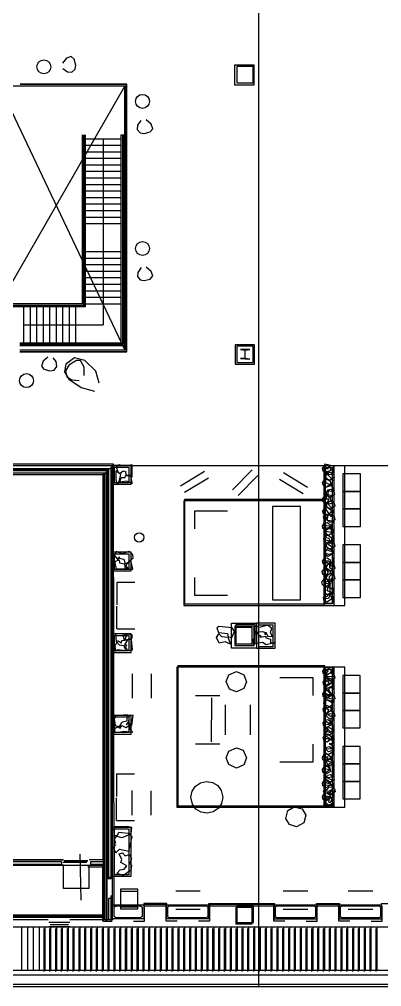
# Model space of a CAD drawing. Header units: millimetres. Extents: x -159023 to 210250, y 0 to 148500.
# Drawn here: x 62057 to 77614, y 29889 to 71373 of the extents above; entities that cross this region are included whole.
import ezdxf

# ---------------------------------------------------------------- set-up
doc = ezdxf.new("R2010")
doc.units = ezdxf.units.MM
doc.layers.add('CONTROL_SIMPLIFIED', color=7, linetype='Continuous')

msp = doc.modelspace()

# ---------------------------------------------------------------- linework, layer by layer
at = {"layer": 'CONTROL_SIMPLIFIED'}
for p, q in [((71400, 69350, 0), (71400, 68650, 0)), ((72100, 69350, 0), (71400, 69350, 0)), ((72100, 68650, 0), (72100, 69350, 0)), ((66580, 57200, 0), (61200, 68505, 0)), ((61201, 59170, 0), (66580, 68505, 0)), ((71400, 68650, 0), (72100, 68650, 0)), ((64885, 66255, 0), (66435, 66255, 0)), ((65660, 66206, 0), (65660, 58270, 0)), ((62250, 57495, 0), (62250, 59045, 0)), ((62530, 57495, 0), (62530, 59045, 0)), ((62810, 57495, 0), (62810, 59045, 0)), ((63090, 57495, 0), (63090, 59045, 0)), ((63370, 57495, 0), (63370, 59045, 0)), ((63650, 57495, 0), (63650, 59045, 0)), ((63930, 57495, 0), (63930, 59045, 0)), ((64210, 57495, 0), (64210, 59045, 0)), ((64490, 57495, 0), (64490, 59045, 0)), ((62285, 58270, 0), (65660, 58270, 0)), ((68975, 51371, 0), (70002, 51993, 0)), ((71205, 51198, 0), (72054, 52047, 0)), ((73400, 51933, 0), (74427, 51311, 0)), ((76699, 51877, 0), (75949, 51877, 0)), ((75949, 51877, 0), (75950, 51127, 0)), ((76700, 51127, 0), (76699, 51877, 0)), ((70178, 51702, 0), (69152, 51080, 0)), ((72294, 51807, 0), (71446, 50958, 0)), ((74250, 51020, 0), (73224, 51642, 0)), ((76699, 51127, 0), (75949, 51127, 0)), ((75949, 51127, 0), (75949, 50377, 0)), ((75950, 51127, 0), (76700, 51127, 0)), ((76699, 50377, 0), (76699, 51127, 0)), ((75125, 50730, 0), (69125, 50730, 0)), ((69125, 50730, 0), (69125, 46230, 0)), ((69576, 50280, 0), (69576, 49525, 0)), ((71000, 50280, 0), (69576, 50280, 0)), ((72925, 50480, 0), (72925, 46480, 0)), ((74125, 50480, 0), (72925, 50480, 0)), ((74125, 46480, 0), (74125, 50480, 0)), ((75949, 50377, 0), (76699, 50377, 0)), ((76699, 50377, 0), (75949, 50377, 0)), ((75949, 50377, 0), (75950, 49627, 0)), ((76700, 49627, 0), (76699, 50377, 0)), ((75950, 49627, 0), (76700, 49627, 0)), ((75950, 48834, 0), (75949, 48084, 0)), ((76700, 48834, 0), (75950, 48834, 0)), ((76699, 48084, 0), (76700, 48834, 0)), ((75949, 48084, 0), (75949, 47334, 0)), ((76699, 48084, 0), (75949, 48084, 0)), ((75949, 48084, 0), (76699, 48084, 0)), ((76699, 47334, 0), (76699, 48084, 0)), ((69576, 47435, 0), (69576, 46681, 0)), ((75949, 47334, 0), (76699, 47334, 0)), ((75950, 47334, 0), (75949, 46584, 0)), ((76700, 47334, 0), (75950, 47334, 0)), ((76699, 46584, 0), (76700, 47334, 0)), ((66246, 47233, 0), (66246, 46264, 0)), ((66251, 47238, 0), (67018, 47238, 0)), ((69576, 46681, 0), (71000, 46681, 0)), ((72925, 46480, 0), (74125, 46480, 0)), ((75949, 46584, 0), (76699, 46584, 0)), ((66246, 45238, 0), (66246, 46206, 0)), ((69125, 46230, 0), (76025, 46230, 0)), ((66251, 45233, 0), (67018, 45233, 0)), ((71355, 45285, 0), (71355, 44585, 0)), ((72055, 45285, 0), (71355, 45285, 0)), ((72055, 44585, 0), (72055, 45285, 0)), ((71355, 44585, 0), (72055, 44585, 0)), ((76025, 43585, 0), (68822, 43585, 0)), ((68822, 43585, 0), (68822, 37585, 0)), ((66912, 42261, 0), (66912, 43310, 0)), ((66912, 42261, 0), (66912, 43310, 0)), ((66912, 42261, 0), (66912, 43310, 0)), ((66912, 42261, 0), (66912, 43310, 0)), ((67712, 43309, 0), (67712, 42262, 0)), ((67712, 43309, 0), (67712, 42262, 0)), ((67712, 43309, 0), (67712, 42262, 0)), ((67712, 43309, 0), (67712, 42262, 0)), ((76697, 43232, 0), (75947, 43232, 0)), ((75947, 43232, 0), (75947, 42482, 0)), ((76697, 42482, 0), (76697, 43232, 0)), ((74672, 43135, 0), (73247, 43135, 0)), ((74672, 42380, 0), (74672, 43135, 0)), ((69623, 42375, 0), (70669, 42374, 0)), ((76696, 42482, 0), (75946, 42482, 0)), ((75946, 42482, 0), (75947, 41732, 0)), ((75947, 42482, 0), (76697, 42482, 0)), ((76697, 41732, 0), (76696, 42482, 0)), ((70303, 42278, 0), (70303, 41335, 0)), ((70889, 41975, 0), (70889, 40695, 0)), ((71989, 40695, 0), (71989, 41975, 0)), ((75947, 41732, 0), (76697, 41732, 0)), ((76697, 41732, 0), (75947, 41732, 0)), ((75947, 41732, 0), (75947, 40982, 0)), ((76697, 40982, 0), (76697, 41732, 0)), ((70303, 40392, 0), (70303, 41336, 0)), ((75947, 40982, 0), (76697, 40982, 0)), ((69623, 40296, 0), (70669, 40296, 0)), ((74672, 39536, 0), (74672, 40290, 0)), ((75947, 40189, 0), (75947, 39439, 0)), ((76697, 40189, 0), (75947, 40189, 0)), ((76697, 39439, 0), (76697, 40189, 0)), ((73247, 39536, 0), (74672, 39536, 0)), ((75947, 39439, 0), (75946, 38689, 0)), ((76697, 39439, 0), (75947, 39439, 0)), ((75947, 39439, 0), (76697, 39439, 0)), ((76696, 38689, 0), (76697, 39439, 0)), ((66230, 39012, 0), (66230, 38044, 0)), ((66235, 39017, 0), (67001, 39017, 0)), ((75946, 38689, 0), (76696, 38689, 0)), ((75947, 38689, 0), (75947, 37939, 0)), ((76697, 38689, 0), (75947, 38689, 0)), ((76697, 37939, 0), (76697, 38689, 0)), ((66900, 37245, 0), (66900, 38294, 0)), ((66900, 37245, 0), (66900, 38294, 0)), ((66900, 37245, 0), (66900, 38294, 0)), ((66900, 37245, 0), (66900, 38294, 0)), ((67700, 38293, 0), (67700, 37246, 0)), ((67700, 38293, 0), (67700, 37246, 0)), ((67700, 38293, 0), (67700, 37246, 0)), ((67700, 38293, 0), (67700, 37246, 0)), ((66230, 37017, 0), (66230, 37986, 0)), ((75947, 37939, 0), (76697, 37939, 0)), ((68822, 37585, 0), (76025, 37585, 0)), ((66235, 37013, 0), (67001, 37013, 0)), ((45950, 35325, 0), (63948, 35325, 0)), ((65003, 35280, 0), (63978, 35280, 0)), ((65003, 35275, 0), (63978, 35275, 0)), ((45950, 35094, 0), (63948, 35094, 0)), ((64958, 35215, 0), (63933, 35215, 0)), ((64958, 35210, 0), (63933, 35210, 0)), ((67146, 34065, 0), (66396, 34064, 0)), ((66396, 34064, 0), (66397, 33314, 0)), ((67147, 33315, 0), (67146, 34065, 0)), ((67146, 33970, 0), (66396, 33969, 0)), ((66396, 33969, 0), (66397, 33219, 0)), ((67147, 33220, 0), (67146, 33970, 0)), ((68772, 34004, 0), (69820, 34004, 0)), ((68772, 34004, 0), (69820, 34004, 0)), ((68772, 34004, 0), (69820, 34004, 0)), ((68772, 34004, 0), (69820, 34004, 0)), ((73391, 34004, 0), (74438, 34004, 0)), ((73391, 34004, 0), (74438, 34004, 0)), ((73391, 34004, 0), (74438, 34004, 0)), ((73391, 34004, 0), (74438, 34004, 0)), ((76180, 34004, 0), (77227, 34004, 0)), ((76180, 34004, 0), (77227, 34004, 0)), ((76180, 34004, 0), (77227, 34004, 0)), ((76180, 34004, 0), (77227, 34004, 0)), ((66397, 33314, 0), (67147, 33315, 0)), ((66397, 33219, 0), (67147, 33220, 0)), ((69820, 33204, 0), (68772, 33204, 0)), ((69820, 33204, 0), (68772, 33204, 0)), ((69820, 33204, 0), (68772, 33204, 0)), ((69820, 33204, 0), (68772, 33204, 0)), ((71355, 33285, 0), (71355, 32585, 0)), ((72055, 33285, 0), (71355, 33285, 0)), ((72055, 32585, 0), (72055, 33285, 0)), ((74438, 33204, 0), (73390, 33204, 0)), ((74438, 33204, 0), (73390, 33204, 0)), ((74438, 33204, 0), (73390, 33204, 0)), ((74438, 33204, 0), (73390, 33204, 0)), ((77228, 33204, 0), (76179, 33204, 0)), ((77228, 33204, 0), (76179, 33204, 0)), ((77228, 33204, 0), (76179, 33204, 0)), ((77228, 33204, 0), (76179, 33204, 0)), ((65705, 32852, 0), (34805, 32852, 0)), ((65705, 32932, 0), (34820, 32932, 0)), ((65705, 32867, 0), (34820, 32867, 0)), ((65678, 32957, 0), (34910, 32957, 0)), ((73015, 32800, 0), (74815, 32800, 0)), ((63298, 32750, 0), (59570, 32750, 0)), ((63298, 32750, 0), (59570, 32750, 0)), ((59570, 32450, 0), (63298, 32450, 0)), ((62167, 30600, 0), (62167, 32450, 0)), ((62417, 30600, 0), (62417, 32450, 0)), ((62667, 30600, 0), (62667, 32450, 0)), ((62917, 30600, 0), (62917, 32450, 0)), ((63122, 30535, 0), (63122, 32385, 0)), ((63167, 30600, 0), (63167, 32450, 0)), ((63325, 32650, 0), (64225, 32650, 0)), ((64225, 32450, 0), (63325, 32450, 0)), ((63372, 30535, 0), (63372, 32385, 0)), ((63375, 32550, 0), (64175, 32550, 0)), ((63417, 30600, 0), (63417, 32450, 0)), ((63622, 30535, 0), (63622, 32385, 0)), ((63667, 30600, 0), (63667, 32450, 0)), ((63872, 30535, 0), (63872, 32385, 0)), ((63917, 30600, 0), (63917, 32450, 0)), ((64122, 30535, 0), (64122, 32385, 0)), ((64167, 30600, 0), (64167, 32450, 0)), ((66088, 32750, 0), (64225, 32750, 0)), ((66088, 32750, 0), (64225, 32750, 0)), ((64225, 32450, 0), (66088, 32450, 0)), ((64225, 32450, 0), (66088, 32450, 0)), ((64372, 30535, 0), (64372, 32385, 0)), ((64417, 30600, 0), (64417, 32450, 0)), ((64622, 30535, 0), (64622, 32385, 0)), ((64667, 30600, 0), (64667, 32450, 0)), ((64872, 30535, 0), (64872, 32385, 0)), ((64917, 30600, 0), (64917, 32450, 0)), ((65122, 30535, 0), (65122, 32385, 0)), ((65167, 30600, 0), (65167, 32450, 0)), ((65372, 30535, 0), (65372, 32385, 0)), ((65417, 30600, 0), (65417, 32450, 0)), ((65622, 30535, 0), (65622, 32385, 0)), ((65667, 30600, 0), (65667, 32450, 0)), ((65872, 30535, 0), (65872, 32385, 0)), ((65917, 30600, 0), (65917, 32450, 0)), ((66122, 30535, 0), (66122, 32385, 0)), ((66167, 30600, 0), (66167, 32450, 0)), ((66372, 30535, 0), (66372, 32385, 0)), ((66417, 30600, 0), (66417, 32450, 0)), ((66622, 30535, 0), (66622, 32385, 0)), ((66667, 30600, 0), (66667, 32450, 0)), ((66872, 30535, 0), (66872, 32385, 0)), ((66917, 30600, 0), (66917, 32450, 0)), ((67122, 30535, 0), (67122, 32385, 0)), ((67167, 30600, 0), (67167, 32450, 0)), ((67372, 30535, 0), (67372, 32385, 0)), ((67417, 30600, 0), (67417, 32450, 0)), ((67622, 30535, 0), (67622, 32385, 0)), ((67667, 30600, 0), (67667, 32450, 0)), ((67872, 30535, 0), (67872, 32385, 0)), ((67917, 30600, 0), (67917, 32450, 0)), ((68122, 30535, 0), (68122, 32385, 0)), ((68167, 30600, 0), (68167, 32450, 0)), ((68372, 30535, 0), (68372, 32385, 0)), ((68417, 30600, 0), (68417, 32450, 0)), ((68622, 30535, 0), (68622, 32385, 0)), ((68667, 30600, 0), (68667, 32450, 0)), ((68872, 30535, 0), (68872, 32385, 0)), ((68917, 30600, 0), (68917, 32450, 0)), ((69122, 30535, 0), (69122, 32385, 0)), ((69167, 30600, 0), (69167, 32450, 0)), ((69372, 30535, 0), (69372, 32385, 0)), ((69417, 30600, 0), (69417, 32450, 0)), ((69622, 30535, 0), (69622, 32385, 0)), ((69667, 30600, 0), (69667, 32450, 0)), ((69872, 30535, 0), (69872, 32385, 0)), ((69917, 30600, 0), (69917, 32450, 0)), ((70122, 30535, 0), (70122, 32385, 0)), ((70167, 30600, 0), (70167, 32450, 0)), ((70372, 30535, 0), (70372, 32385, 0)), ((70417, 30600, 0), (70417, 32450, 0)), ((70622, 30535, 0), (70622, 32385, 0)), ((70667, 30600, 0), (70667, 32450, 0)), ((70872, 30535, 0), (70872, 32385, 0)), ((70917, 30600, 0), (70917, 32450, 0)), ((71122, 30535, 0), (71122, 32385, 0)), ((71167, 30600, 0), (71167, 32450, 0)), ((71355, 32585, 0), (72055, 32585, 0)), ((71372, 30535, 0), (71372, 32385, 0)), ((71417, 30600, 0), (71417, 32450, 0)), ((71622, 30535, 0), (71622, 32385, 0)), ((71667, 30600, 0), (71667, 32450, 0)), ((71872, 30535, 0), (71872, 32385, 0)), ((71917, 30600, 0), (71917, 32450, 0)), ((72122, 30535, 0), (72122, 32385, 0)), ((72167, 30600, 0), (72167, 32450, 0)), ((72372, 30535, 0), (72372, 32385, 0)), ((72417, 30600, 0), (72417, 32450, 0)), ((72622, 30535, 0), (72622, 32385, 0)), ((72667, 30600, 0), (72667, 32450, 0)), ((72872, 30535, 0), (72872, 32385, 0)), ((72917, 30600, 0), (72917, 32450, 0)), ((73122, 30535, 0), (73122, 32385, 0)), ((73167, 30600, 0), (73167, 32450, 0)), ((73372, 30535, 0), (73372, 32385, 0)), ((73417, 30600, 0), (73417, 32450, 0)), ((73622, 30535, 0), (73622, 32385, 0)), ((73667, 30600, 0), (73667, 32450, 0)), ((73872, 30535, 0), (73872, 32385, 0)), ((73917, 30600, 0), (73917, 32450, 0)), ((74122, 30535, 0), (74122, 32385, 0)), ((74167, 30600, 0), (74167, 32450, 0)), ((74372, 30535, 0), (74372, 32385, 0)), ((74417, 30600, 0), (74417, 32450, 0)), ((74622, 30535, 0), (74622, 32385, 0)), ((74667, 30600, 0), (74667, 32450, 0)), ((74872, 30535, 0), (74872, 32385, 0)), ((74917, 30600, 0), (74917, 32450, 0)), ((75122, 30535, 0), (75122, 32385, 0)), ((75167, 30600, 0), (75167, 32450, 0)), ((75372, 30535, 0), (75372, 32385, 0)), ((75417, 30600, 0), (75417, 32450, 0)), ((75622, 30535, 0), (75622, 32385, 0)), ((75667, 30600, 0), (75667, 32450, 0)), ((75872, 30535, 0), (75872, 32385, 0)), ((75917, 30600, 0), (75917, 32450, 0)), ((76122, 30535, 0), (76122, 32385, 0)), ((76167, 30600, 0), (76167, 32450, 0)), ((76372, 30535, 0), (76372, 32385, 0)), ((76417, 30600, 0), (76417, 32450, 0)), ((76622, 30535, 0), (76622, 32385, 0)), ((76667, 30600, 0), (76667, 32450, 0)), ((76872, 30535, 0), (76872, 32385, 0)), ((76917, 30600, 0), (76917, 32450, 0)), ((77122, 30535, 0), (77122, 32385, 0)), ((77167, 30600, 0), (77167, 32450, 0)), ((77372, 30535, 0), (77372, 32385, 0)), ((77417, 30600, 0), (77417, 32450, 0)), ((41300, 30400, 0), (81800, 30400, 0)), ((41500, 30600, 0), (81600, 30600, 0))]:
    msp.add_line(p, q, dxfattribs=at)
for points in [[(177709, 113200), (145050, 113200), (145050, 105450), (112850, 105450), (112850, 128250), (97900, 128250), (97900, 129750), (71750, 129750), (71750, 128250), (53300, 128250), (53300, 130125), (48650, 130125), (48650, 128427), (31100, 128427), (31100, 131600), (20300, 131600), (20300, 105450), (17500, 105450), (17500, 32550), (40800, 32550), (40800, 30000), (170357, 30000), (177709, 37850)], [(20200, 93550), (20200, 71137), (20474, 71137), (20474, 70447), (19142, 70447), (19142, 55550), (20200, 55550), (20200, 44452), (25510, 44454), (34006, 34766), (34006, 32450), (82400, 32450)], [(20200, 93550), (20200, 71137), (20474, 71137), (20474, 70447), (19142, 70447), (19142, 55550), (20200, 55550), (20200, 32450), (82400, 32450), (82400, 33200), (86550, 33200), (86550, 31115), (92905, 31115), (92905, 33200), (97000, 33200), (97000, 32450), (149600, 32450)], [(63925, 69271), (64132, 69128), (64312, 69114), (64458, 69234), (64489, 69406), (64418, 69666), (64282, 69777), (64089, 69710), (63904, 69495)], [(62081, 57200), (66580, 57200), (66580, 68505), (58090, 68505), (58090, 66635)], [(62081, 57110), (66670, 57110), (66670, 68595), (62094, 68595)], [(62081, 57132), (66648, 57132), (66648, 68573), (62094, 68573)], [(67277, 67041), (67135, 66834), (67120, 66654), (67241, 66508), (67413, 66477), (67672, 66548), (67783, 66684), (67716, 66877), (67502, 67061)], [(58000, 59392), (58000, 59090), (64840, 59090), (64840, 66420)], [(58022, 59392), (58022, 59112), (64818, 59112), (64818, 66420)], [(64760, 66420), (64760, 59170), (58090, 59170)], [(64885, 66420), (64885, 59045), (61750, 59045)], [(66502, 66420), (66502, 57428), (62081, 57428)], [(66480, 66420), (66480, 57450), (62081, 57450)], [(62081, 57495), (66435, 57495), (66435, 66420), (66560, 66420), (66560, 57370), (62081, 57370)], [(64885, 65975), (66435, 65975)], [(64885, 65695), (66435, 65695)], [(64885, 65415), (66435, 65415)], [(64885, 65135), (66435, 65135)], [(64885, 64855), (66435, 64855)], [(64885, 64575), (66435, 64575)], [(64885, 64295), (66435, 64295)], [(64885, 64015), (66435, 64015)], [(64885, 63735), (66435, 63735)], [(64885, 63455), (66435, 63455)], [(64885, 63175), (66435, 63175)], [(64885, 62895), (66435, 62895)], [(64885, 62615), (66435, 62615)], [(64885, 61415), (66435, 61415)], [(64885, 61135), (66435, 61135)], [(64885, 60855), (66435, 60855)], [(64885, 60575), (66435, 60575)], [(67282, 60730), (67139, 60522), (67124, 60342), (67245, 60197), (67417, 60166), (67677, 60237), (67787, 60373), (67720, 60566), (67506, 60750)], [(64885, 60295), (66435, 60295)], [(64885, 60015), (66435, 60015)], [(64885, 59735), (66435, 59735)], [(64885, 59455), (66435, 59455)], [(64885, 59175), (66435, 59175)], [(63284, 56880), (63087, 56717), (63004, 56497), (63103, 56371), (63364, 56296), (63550, 56329), (63668, 56480), (63634, 56693), (63508, 56860)], [(65490, 55770), (65342, 56278), (64868, 56745), (64423, 56861), (64056, 56590), (63992, 56256), (64180, 55944), (64710, 55582), (65287, 55421)], [(64840, 56096), (64843, 56463), (64683, 56738), (64509, 56747), (64180, 56539), (64036, 56303), (64093, 56045), (64305, 55912), (64627, 55884)], [(66133, 32925), (66100, 52300), (57940, 52290)], [(66483, 52231), (66344, 52274), (66212, 52187), (66305, 51941), (66389, 51907), (66519, 52008), (66610, 51975), (66630, 51830), (66897, 51830), (66903, 52264), (66643, 52231)], [(57970, 52052), (65852, 52052), (65852, 34585)], [(65660, 51896), (65660, 32704), (65785, 32704), (65785, 51965)], [(65830, 34585), (65830, 51905), (65705, 51905), (65705, 32769), (65830, 32769), (65830, 34585)], [(65807, 51987), (65807, 34520)], [(65844, 52074), (65845, 34520), (65995, 34520)], [(65995, 34520), (65995, 52175)], [(67406, 32800), (66055, 32800), (66055, 52235)], [(82365, 37765), (82365, 52230), (66055, 52230)], [(75125, 52230), (75125, 46230)], [(75575, 46230), (75575, 52230)], [(76025, 46230), (76025, 52230)], [(57976, 51848), (65648, 51848), (65648, 35325), (65054, 35325)], [(75212, 51046), (75313, 50990), (75334, 51167), (75523, 51117), (75556, 51193), (75453, 51388), (75163, 51284), (75214, 51042)], [(75396, 46817), (75445, 46743), (75527, 46768), (75475, 47402), (75311, 47238), (75396, 47135)], [(75398, 46819), (75275, 46858), (75357, 47147), (75148, 47188), (75192, 46576), (75398, 46762), (75396, 47135)], [(75125, 43585), (75125, 37585)], [(75175, 43447), (75323, 43454), (75212, 43317), (75223, 43202), (75567, 43191), (75519, 43583), (75186, 43569), (75175, 43447)], [(75575, 37585), (75575, 43605)], [(76025, 37585), (76025, 43585)], [(71374, 42536), (71085, 42646), (70940, 42974), (71053, 43262), (71374, 43405)], [(71374, 43405), (71701, 43257), (71809, 42966), (71696, 42678), (71374, 42536)], [(75496, 42020), (75528, 42206), (75364, 42241), (75330, 42355), (75189, 42409), (75201, 41978)], [(75190, 40856), (75282, 40864), (75294, 40942), (75399, 40837), (75504, 40859), (75549, 40998), (75466, 41202), (75351, 41121), (75157, 41143), (75190, 40853)], [(75171, 40371), (75207, 40549), (75549, 40451), (75510, 40308), (75358, 40308), (75516, 40224), (75511, 40094), (75226, 40072), (75166, 40382)], [(71374, 39265), (71048, 39413), (70940, 39704), (71053, 39992), (71374, 40134)], [(71374, 40134), (71664, 40024), (71809, 39696), (71696, 39408), (71374, 39265)], [(69422, 38008), (69472, 38266), (69616, 38487), (69833, 38636), (70090, 38693), (70350, 38649), (70574, 38511), (70729, 38298), (70793, 38008)], [(70793, 38008), (70743, 37750), (70598, 37529), (70382, 37379), (70124, 37322), (69865, 37367), (69641, 37505), (69486, 37718), (69422, 38008)], [(75178, 37638), (75526, 37635), (75490, 37966), (75407, 37775), (75348, 37805), (75367, 37966), (75143, 38029), (75180, 37629)], [(74275, 36909), (73958, 36743), (73663, 36837), (73505, 37103), (73591, 37444)], [(73591, 37444), (73856, 37604), (74203, 37517), (74361, 37250), (74275, 36909)], [(66055, 34620), (66855, 34620), (66855, 36720), (66055, 36720)], [(66701, 36746), (66181, 36761), (66099, 36641), (66134, 36361)], [(66133, 36368), (66277, 36381), (66327, 36520), (66856, 36460), (66885, 36709), (66693, 36755)], [(66192, 35984), (66072, 35838), (66203, 35625), (66361, 35791), (66761, 35699), (66896, 36311), (66801, 36412), (66464, 36265), (66219, 36336), (66125, 36209), (66188, 36037)], [(63942, 35325), (59225, 35325)], [(64709, 33594), (64667, 35574)], [(63948, 35094), (59215, 35094), (59215, 34675)], [(65003, 35029), (65633, 35029), (65633, 32704)], [(65048, 35094), (65678, 35094), (65678, 32957)], [(65648, 35094), (65648, 32750)], [(65835, 33600), (65835, 34520)], [(65995, 32704), (65995, 33800)], [(65807, 33600), (65807, 32704), (66050, 32704)], [(66055, 33400), (67406, 33400)], [(66963, 32704), (67437, 32704), (67437, 33419)], [(70195, 32800), (68396, 32800), (68396, 33450), (67406, 33450), (67406, 32800)], [(68365, 33419), (67437, 33419)], [(67437, 33354), (68365, 33354)], [(68839, 32704), (68365, 32704), (68365, 33419)], [(68396, 33400), (70195, 33400)], [(70226, 33419), (70226, 32704), (69752, 32704)], [(70195, 32800), (70195, 33450), (73015, 33450), (73015, 32800)], [(72984, 33419), (70226, 33419)], [(70226, 33354), (72984, 33354)], [(73459, 32704), (72984, 32704), (72984, 33419)], [(73015, 33400), (74815, 33400)], [(74372, 32704), (74846, 32704), (74846, 33419)], [(74815, 32800), (74815, 33450), (75805, 33450), (75805, 32800), (77605, 32800)], [(75774, 33419), (74846, 33419)], [(74846, 33354), (75774, 33354)], [(76249, 32704), (75774, 32704), (75774, 33419)], [(75805, 33400), (77605, 33400)], [(77162, 32704), (77636, 32704), (77636, 33354)], [(77605, 32800), (77605, 33450), (78595, 33450), (78595, 32800), (80395, 32800)], [(41300, 32450), (41300, 30400), (81800, 30400), (81800, 32450)]]:
    msp.add_lwpolyline(points, dxfattribs=at)
for points in [[(18912, 29889), (116904, 29889), (116904, 99183), (18912, 99183)], [(72331, 29889), (170323, 29889), (170323, 99183), (72331, 99183)], [(71295, 68560), (72145, 68560), (72145, 69410), (71295, 69410)], [(71295, 68560), (72145, 68560), (72145, 69410), (71295, 69410)], [(71330, 56585), (72160, 56585), (72160, 57415), (71330, 57415)], [(71330, 56585), (72160, 56585), (72160, 57415), (71330, 57415)], [(71400, 56650), (72100, 56650), (72100, 57350), (71400, 57350)], [(71548, 56821), (71953, 56793), (71759, 56821), (71759, 57179), (71953, 57207), (71548, 57207), (71741, 57179), (71741, 56821)], [(75199, 51985), (75284, 51980), (75318, 51865), (75506, 51857), (75551, 52217), (75175, 52297), (75143, 52218), (75315, 52103), (75182, 52081)], [(66040, 52090), (58025, 52090), (58025, 52240), (66040, 52240)], [(65830, 51905), (58050, 51905), (58050, 52030), (65830, 52030)], [(66040, 34585), (66040, 52090), (65890, 52090), (65890, 34585)], [(66055, 51435), (66855, 51435), (66855, 52235), (66055, 52235)], [(66135, 51515), (66775, 51515), (66775, 52155), (66135, 52155)], [(66202, 51628), (66250, 51490), (66332, 51490), (66421, 51853), (66196, 52009)], [(75433, 52038), (75229, 51914), (75100, 51999), (75080, 52116), (75156, 52237), (75279, 52264), (75407, 52171)], [(75200, 51515), (75471, 51402), (75521, 51616), (75182, 51962)], [(75205, 52150), (75495, 52150), (75495, 46310), (75205, 46310)], [(75575, 51723), (75371, 51599), (75242, 51684), (75222, 51801), (75298, 51922), (75421, 51949), (75549, 51856)], [(66431, 51727), (66596, 51730), (66622, 51816), (66897, 51786), (66842, 51683), (66904, 51463), (66673, 51568), (66374, 51528)], [(75431, 51432), (75227, 51308), (75098, 51393), (75078, 51510), (75154, 51631), (75277, 51658), (75405, 51565)], [(75592, 50999), (75388, 50875), (75259, 50960), (75239, 51077), (75315, 51198), (75438, 51225), (75566, 51132)], [(75170, 50795), (75170, 46295), (69170, 46295), (69170, 50795)], [(75431, 50724), (75227, 50600), (75098, 50685), (75078, 50802), (75154, 50923), (75277, 50950), (75405, 50857)], [(75215, 50346), (75428, 50047), (75532, 50242), (75499, 50384), (75236, 50662), (75171, 50599)], [(75221, 50816), (75341, 50816), (75293, 50670), (75366, 50588), (75516, 50632), (75483, 50945), (75251, 50995)], [(75605, 50490), (75401, 50366), (75272, 50451), (75252, 50568), (75328, 50689), (75451, 50716), (75579, 50623)], [(75439, 50219), (75235, 50095), (75106, 50180), (75086, 50297), (75162, 50418), (75285, 50445), (75413, 50352)], [(75422, 49575), (75218, 49451), (75089, 49536), (75069, 49653), (75145, 49774), (75268, 49801), (75396, 49708)], [(75211, 49669), (75364, 49650), (75386, 49525), (75464, 49525), (75445, 49398), (75518, 49396), (75479, 49690), (75536, 49858), (75291, 49882), (75308, 50086), (75243, 50132), (75108, 50049)], [(75605, 49915), (75401, 49791), (75272, 49876), (75252, 49993), (75328, 50114), (75451, 50141), (75579, 50048)], [(75541, 49368), (75337, 49244), (75208, 49329), (75188, 49446), (75264, 49567), (75387, 49594), (75515, 49501)], [(75211, 49149), (75347, 49128), (75437, 48887), (75518, 48894), (75521, 49227), (75445, 49359), (75219, 49409)], [(75477, 49024), (75273, 48900), (75144, 48985), (75124, 49102), (75200, 49223), (75323, 49250), (75451, 49157)], [(75216, 48562), (75266, 48617), (75472, 48549), (75509, 48623), (75484, 48734), (75329, 48835), (75401, 48975), (75237, 49040), (75132, 48980), (75219, 48795), (75144, 48635)], [(75605, 48763), (75401, 48639), (75272, 48724), (75252, 48841), (75328, 48962), (75451, 48989), (75579, 48896)], [(66289, 48192), (66341, 48320), (66348, 48259), (66546, 48223), (66595, 48039), (66674, 48053), (66941, 48281), (66929, 48412), (66765, 48547), (66467, 48453), (66223, 48551), (66130, 48413)], [(75523, 48460), (75319, 48336), (75190, 48421), (75170, 48538), (75246, 48659), (75369, 48686), (75497, 48593)], [(66055, 47720), (66855, 47720), (66855, 48520), (66055, 48520)], [(66135, 47800), (66775, 47800), (66775, 48440), (66135, 48440)], [(66173, 48065), (66184, 48142), (66346, 48189), (66351, 48064), (66570, 48021), (66583, 47884), (66681, 47802), (66232, 47791)], [(66610, 47957), (66745, 47793), (66924, 47793), (66847, 48161)], [(75431, 48060), (75227, 47936), (75098, 48021), (75078, 48138), (75154, 48259), (75277, 48286), (75405, 48193)], [(75209, 48154), (75347, 48154), (75436, 47930), (75533, 47920), (75500, 48472), (75324, 48421), (75181, 48498), (75218, 48338), (75134, 48294)], [(75418, 47609), (75214, 47485), (75085, 47570), (75065, 47687), (75141, 47808), (75264, 47835), (75392, 47742)], [(75191, 47234), (75362, 47313), (75371, 47476), (75528, 47615), (75504, 47748), (75385, 47845), (75394, 47979), (75262, 48078), (75203, 48068), (75167, 47832), (75318, 47668), (75154, 47422)], [(75605, 47821), (75401, 47697), (75272, 47782), (75252, 47899), (75328, 48020), (75451, 48047), (75579, 47954)], [(75401, 47156), (75197, 47032), (75068, 47117), (75048, 47234), (75124, 47355), (75247, 47382), (75375, 47289)], [(75605, 47379), (75401, 47255), (75272, 47340), (75252, 47457), (75328, 47578), (75451, 47605), (75579, 47512)], [(75498, 46816), (75294, 46692), (75165, 46777), (75145, 46894), (75221, 47015), (75344, 47042), (75472, 46949)], [(75466, 46504), (75262, 46380), (75133, 46465), (75113, 46582), (75189, 46703), (75312, 46730), (75440, 46637)], [(75328, 46540), (75159, 46527), (75162, 46346), (75539, 46336), (75498, 46710), (75398, 46703)], [(70613, 45075), (70996, 45040), (71023, 44888), (71178, 44867), (71299, 45116), (71195, 45277), (70628, 45338), (70543, 45278)], [(71168, 45471), (72240, 45471), (72240, 44399), (71168, 44399)], [(71310, 44520), (72140, 44520), (72140, 45350), (71310, 45350)], [(71355, 44585), (72185, 44585), (72185, 45415), (71355, 45415)], [(71355, 44585), (72185, 44585), (72185, 45415), (71355, 45415)], [(72204, 45098), (72504, 45125), (72583, 45098), (72606, 44972), (72636, 45086), (72730, 44911), (72910, 44922), (72847, 45090), (72901, 45248), (72706, 45385), (72373, 45286), (72230, 45368), (72104, 45241)], [(72240, 44399), (73040, 44399), (73040, 45471), (72240, 45471)], [(72320, 44479), (72960, 44479), (72960, 45391), (72320, 45391)], [(66055, 44220), (66855, 44220), (66855, 45020), (66055, 45020)], [(66135, 44300), (66775, 44300), (66775, 44940), (66135, 44940)], [(66211, 44679), (66296, 44718), (66448, 44630), (66456, 44732), (66571, 44751), (66527, 44909), (66611, 44993), (66183, 45028)], [(66594, 44743), (66898, 44829), (66904, 44970), (66674, 45007)], [(70526, 44856), (70622, 45024), (70731, 44905), (71008, 44880), (71126, 44575), (70897, 44671), (70630, 44620)], [(72165, 44991), (72324, 45059), (72301, 44988), (72420, 44936), (72384, 44870), (72637, 44921), (72643, 44846), (72845, 44789), (72845, 44639), (72995, 44639), (72661, 44552), (72491, 44653), (72137, 44585), (72070, 44790), (72143, 44809)], [(66180, 44278), (66271, 44344), (66632, 44299), (66558, 44506), (66356, 44530), (66250, 44664), (66157, 44487)], [(66579, 44549), (66652, 44555), (66619, 44427), (66730, 44298), (66923, 44334), (66869, 44780), (66699, 44769)], [(68867, 37650), (75167, 37650), (75167, 43650), (68867, 43650)], [(75439, 43359), (75235, 43235), (75106, 43320), (75086, 43437), (75162, 43558), (75285, 43585), (75413, 43492)], [(75195, 42975), (75271, 43019), (75358, 42892), (75165, 42788), (75245, 42677), (75528, 42799), (75524, 43061), (75182, 43173)], [(75205, 43505), (75495, 43505), (75495, 37665), (75205, 37665)], [(75605, 43120), (75401, 42996), (75272, 43081), (75252, 43198), (75328, 43319), (75451, 43346), (75579, 43253)], [(75448, 42886), (75244, 42762), (75115, 42847), (75095, 42964), (75171, 43085), (75294, 43112), (75422, 43019)], [(75352, 42621), (75363, 42691), (75534, 42744), (75567, 42481), (75500, 42330)], [(75442, 42366), (75238, 42242), (75109, 42327), (75089, 42444), (75165, 42565), (75288, 42592), (75416, 42499)], [(75170, 42502), (75356, 42373), (75442, 42421), (75215, 42691)], [(75605, 42226), (75401, 42102), (75272, 42187), (75252, 42304), (75328, 42425), (75451, 42452), (75579, 42359)], [(75449, 41727), (75245, 41603), (75116, 41688), (75096, 41805), (75172, 41926), (75295, 41953), (75423, 41860)], [(75486, 41962), (75282, 41838), (75153, 41923), (75133, 42040), (75209, 42161), (75332, 42188), (75460, 42095)], [(75221, 41815), (75325, 41771), (75271, 41609), (75516, 41584), (75504, 41843), (75180, 41967)], [(66055, 40720), (66855, 40720), (66855, 41520), (66055, 41520)], [(66169, 41091), (66360, 41051), (66466, 41241), (66693, 41287), (66696, 41545), (66199, 41510), (66131, 41366)], [(66643, 41126), (66775, 41187), (66838, 41064), (66894, 41101), (66941, 41533), (66773, 41523), (66746, 41239)], [(75184, 41494), (75205, 41656), (75411, 41483), (75504, 41512), (75546, 41317), (75374, 41297), (75400, 41174), (75349, 41174), (75151, 41313)], [(75605, 41491), (75401, 41367), (75272, 41452), (75252, 41569), (75328, 41690), (75451, 41717), (75579, 41624)], [(66135, 40800), (66775, 40800), (66775, 41440), (66135, 41440)], [(66160, 40966), (66240, 41035), (66389, 40972), (66461, 41089), (66633, 40997), (66781, 41097), (66796, 40930), (66917, 40787), (66567, 40832), (66217, 40770), (66151, 40815)], [(75456, 41123), (75252, 40999), (75123, 41084), (75103, 41201), (75179, 41322), (75302, 41349), (75430, 41256)], [(75457, 40501), (75253, 40377), (75124, 40462), (75104, 40579), (75180, 40700), (75303, 40727), (75431, 40634)], [(75280, 40604), (75434, 40502), (75525, 40502), (75549, 40604), (75460, 40761), (75276, 40826), (75159, 40700)], [(75525, 40781), (75321, 40657), (75192, 40742), (75172, 40859), (75248, 40980), (75371, 41007), (75499, 40914)], [(75421, 39652), (75217, 39528), (75088, 39613), (75068, 39730), (75144, 39851), (75267, 39878), (75395, 39785)], [(75201, 39732), (75309, 39755), (75235, 39579), (75500, 39516), (75434, 39707), (75531, 39825), (75529, 40015), (75332, 39960), (75224, 40059), (75118, 40030)], [(75525, 39960), (75321, 39836), (75192, 39921), (75172, 40038), (75248, 40159), (75371, 40186), (75499, 40093)], [(75345, 39425), (75404, 39184), (75153, 39036), (75175, 38934), (75312, 38855), (75475, 38891), (75564, 39033), (75529, 39451), (75434, 39492)], [(75525, 39445), (75321, 39321), (75192, 39406), (75172, 39523), (75248, 39644), (75371, 39671), (75499, 39578)], [(75180, 39250), (75343, 39202), (75372, 39291), (75201, 39594)], [(75421, 39122), (75217, 38998), (75088, 39083), (75068, 39200), (75144, 39321), (75267, 39348), (75395, 39255)], [(75421, 38534), (75217, 38410), (75088, 38495), (75068, 38612), (75144, 38733), (75267, 38760), (75395, 38667)], [(75177, 38817), (75190, 38665), (75527, 38533), (75477, 38740), (75215, 38875)], [(75572, 38757), (75368, 38633), (75239, 38718), (75219, 38835), (75295, 38956), (75418, 38983), (75546, 38890)], [(75421, 37969), (75217, 37845), (75088, 37930), (75068, 38047), (75144, 38168), (75267, 38195), (75395, 38102)], [(75198, 38072), (75396, 38050), (75348, 38274), (75519, 38368), (75516, 38499), (75165, 38535), (75203, 38318), (75107, 38284)], [(75619, 38239), (75415, 38115), (75286, 38200), (75266, 38317), (75342, 38438), (75465, 38465), (75593, 38372)], [(75373, 37998), (75516, 38003), (75516, 38270), (75411, 38270)], [(75563, 37789), (75359, 37665), (75230, 37750), (75210, 37867), (75286, 37988), (75409, 38015), (75537, 37922)], [(66135, 34700), (66775, 34700), (66775, 36640), (66135, 36640)], [(66389, 34905), (66560, 34922), (66672, 35073), (66422, 35207), (66457, 35341), (66350, 35579), (66489, 35629), (66598, 35502), (66791, 35557), (66870, 35390), (66802, 35164), (66875, 35081), (66844, 34888), (66523, 34659), (66250, 34747)], [(59215, 35257), (63868, 35257), (63868, 35132), (59215, 35132)], [(65048, 35094), (65048, 34094), (63948, 34094), (63948, 35094)], [(65128, 35257), (65705, 35257), (65705, 35132), (65128, 35132)], [(65890, 33665), (65890, 32769), (66040, 32769), (66040, 33665)], [(66196, 33360), (67265, 33360), (67325, 33300), (67325, 32900), (67265, 32840), (66196, 32840), (66136, 32900), (66136, 33300)], [(68495, 33360), (70095, 33360), (70155, 33300), (70155, 32900), (70095, 32840), (68495, 32840), (68435, 32900), (68435, 33300)], [(71350, 32580), (72060, 32580), (72060, 33290), (71350, 33290)], [(71395, 32645), (72105, 32645), (72105, 33355), (71395, 33355)], [(71395, 32645), (72105, 32645), (72105, 33355), (71395, 33355)], [(73115, 33360), (74715, 33360), (74775, 33300), (74775, 32900), (74715, 32840), (73115, 32840), (73055, 32900), (73055, 33300)], [(75905, 33360), (77505, 33360), (77565, 33300), (77565, 32900), (77505, 32840), (75905, 32840), (75845, 32900), (75845, 33300)]]:
    msp.add_lwpolyline(points, close=True, dxfattribs=at)
for centre, radius in [((63111, 69337, 0), 300), ((67343, 67855, 0), 300), ((67348, 61544, 0), 300), ((62365, 55878, 0), 300), ((67203, 49155, 0), 200)]:
    msp.add_circle(centre, radius, dxfattribs=at)

doc.saveas('drawing.dxf')
